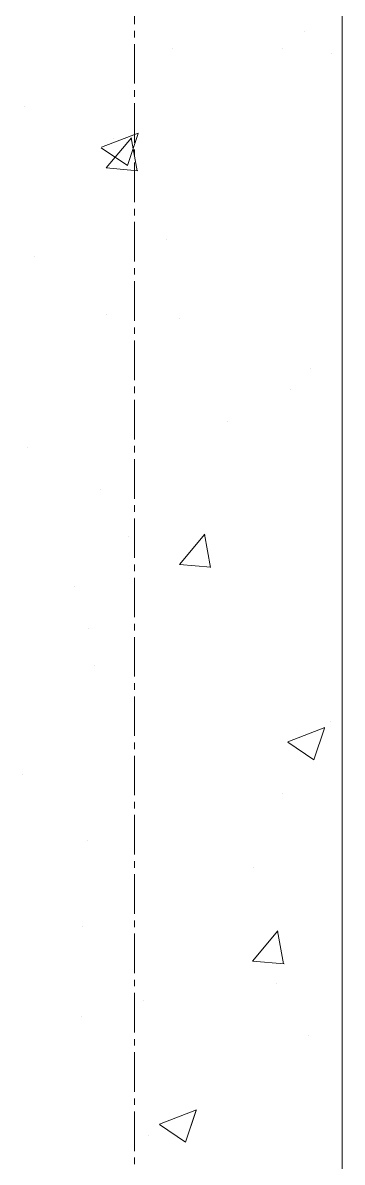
# Model space of a CAD drawing. Header units: millimetres. Extents: x 470010 to 1231400, y -134005 to 421770.
# Drawn here: x 806469 to 806623, y 160415 to 160964 of the extents above; entities that cross this region are included whole.
import ezdxf
from ezdxf.enums import TextEntityAlignment as Align

# ---------------------------------------------------------------- set-up
doc = ezdxf.new("R2010")
doc.units = ezdxf.units.MM
doc.linetypes.add('CENTER2', pattern=[28.575, 19.05, -3.175, 3.175, -3.175])
doc.layers.get('Defpoints').update_dxf_attribs({"color": 140})
doc.layers.add('АР_Стены ПЕНОблок', color=52, linetype='Continuous', lineweight=20)
doc.layers.add('АР_Штриховка', color=8, linetype='Continuous', lineweight=0)
doc.layers.add('РД_Оси_100', color=7, linetype='Continuous', lineweight=0, true_color=0x525252)
doc.styles.add('style1', font='ARIALN.TTF')

# ---------------------------------------------------------------- blocks, each defined once
blk = doc.blocks.new('СОШ_2200_АР_ОСИ_М100_28.05.24')
at = {"layer": 'РД_Оси_100', "color": 251, "linetype": 'CENTER2', "true_color": 0x636466}
blk.add_line((0, -6155), (0, 139938.679), dxfattribs=at)
blk = doc.blocks.new('A$C9108343f')
at = {"layer": 'АР_Стены ПЕНОблок', "color": 18, "linetype": 'Continuous', "lineweight": 20, "true_color": 0x000000}
blk.add_line((140904.09, 237679.49), (140904.09, 313879.49), dxfattribs=at)
at = {"layer": 'АР_Штриховка', "color": 18, "linetype": 'Continuous', "lineweight": 0, "true_color": 0x000000}
for p, q in [((140886.11, 261326.56), (140886.11, 261326.56)), ((140822.52, 261318.19), (140822.52, 261318.19)), ((140875.1, 261318.17), (140875.1, 261318.17)), ((140899.14, 261315.82), (140899.14, 261315.82)), ((140751.01, 261290.39), (140751.01, 261290.39)), ((140788.11, 261270.75), (140805.9, 261277.57)), ((140790.42, 261260.8), (140802.66, 261275.39)), ((140793.85, 261274.96), (140793.85, 261274.96)), ((140800.67, 261262.03), (140805.82, 261277.38)), ((140805.4, 261259.42), (140802.46, 261275.34)), ((140788.03, 261270.55), (140800.66, 261262.03)), ((140790.42, 261260.79), (140805.6, 261259.46)), ((140819.29, 261226.38), (140819.29, 261226.38)), ((140755.7, 261218.01), (140755.7, 261218.01)), ((140790.77, 261190.41), (140790.77, 261190.41)), ((140825.63, 261188.38), (140825.63, 261188.38)), ((140888.65, 261164.27), (140888.65, 261164.27)), ((140879.19, 261154.26), (140879.19, 261154.26)), ((140848.66, 261138.87), (140848.66, 261138.87)), ((140752.47, 261126.2), (140752.47, 261126.2)), ((140787.68, 261105.85), (140787.68, 261105.85)), ((140801.38, 261083.07), (140801.38, 261083.07)), ((140825.66, 261069.74), (140837.9, 261084.33)), ((140840.64, 261068.36), (140837.71, 261084.29)), ((140825.66, 261069.73), (140840.84, 261068.4)), ((140775.1, 261059.27), (140775.1, 261059.27)), ((140781.84, 261038.69), (140781.84, 261038.69)), ((140784.59, 261021.3), (140784.59, 261021.3)), ((140877.93, 260984.29), (140895.71, 260991.12)), ((140890.48, 260975.58), (140895.63, 260990.93)), ((140898.39, 260994.18), (140898.39, 260994.18)), ((140877.84, 260984.1), (140890.47, 260975.58)), ((140750.26, 260968.75), (140750.26, 260968.75)), ((140875.44, 260959.62), (140875.44, 260959.62)), ((140781.5, 260936.74), (140781.5, 260936.74)), ((140861.23, 260923.75), (140861.23, 260923.75)), ((140779.2, 260895.36), (140779.2, 260895.36)), ((140860.9, 260878.68), (140873.15, 260893.27)), ((140875.89, 260877.31), (140872.95, 260893.23)), ((140860.9, 260878.67), (140876.08, 260877.34)), ((140872.21, 260867.81), (140872.21, 260867.81)), ((140808.62, 260859.44), (140808.62, 260859.44)), ((140778.41, 260852.19), (140778.41, 260852.19)), ((140887.9, 260842.63), (140887.9, 260842.63)), ((140816.12, 260800.1), (140833.91, 260806.93)), ((140828.68, 260791.39), (140833.83, 260806.74)), ((140816.04, 260799.91), (140828.67, 260791.39)), ((140810.7, 260794.64), (140810.7, 260794.64))]:
    blk.add_line(p, q, dxfattribs=at)
at = {"layer": 'РД_Оси_100'}
blk.add_blockref('СОШ_2200_АР_ОСИ_М100_28.05.24', (140804.09, 223079.49), dxfattribs=at)
at = {"layer": 'Defpoints', "color": 18, "true_color": 0x000000, "style": 'style1'}
for p in [(143949.34, 316089.12), (143974.98, 281639.5), (143890.4, 273244.71), (143839.99, 264276.81), (143967.75, 254892.38), (12251.96, 104178.14), (12382.58, 96023.14)]:
    blk.add_attdef('АР-ПОМЕЩЕНИЕ:НАИМЕНОВАНИЕ', text='', height=100, dxfattribs=at).set_placement(p, align=Align.MIDDLE)
at = {"layer": 'Defpoints', "color": 18, "true_color": 0x000000, "style": 'style1', "flags": 8}
for p in [(143951.3, 279099.09), (143848.34, 269251.11), (143875.33, 260094.25), (144049.74, 250824.7), (163419.28, 238153.36), (155897.46, 237965.97), (183037.2, 237965.97), (143342.94, 237876.19)]:
    blk.add_attdef('АР-ПОМЕЩЕНИЕ:НАИМЕНОВАНИЕ', text='', height=100, dxfattribs=at).set_placement(p, align=Align.MIDDLE)

msp = doc.modelspace()

# ---------------------------------------------------------------- linework, layer by layer
at = {"layer": 'АР_Стены ПЕНОблок', "color": 18, "linetype": 'Continuous', "lineweight": 20, "true_color": 0x000000}
msp.add_line((806622.706, 137313.251), (806622.706, 213513.251), dxfattribs=at)
at = {"layer": 'АР_Штриховка', "color": 18, "linetype": 'Continuous', "lineweight": 0, "true_color": 0x000000}
for p, q in [((806506.726, 160904.503), (806524.511, 160911.33)), ((806509.028, 160894.553), (806521.273, 160909.146)), ((806519.28, 160895.787), (806524.431, 160911.136)), ((806524.013, 160893.178), (806521.076, 160909.1)), ((806506.639, 160904.311), (806519.273, 160895.789)), ((806509.028, 160894.543), (806524.21, 160893.215)), ((806544.272, 160703.496), (806556.517, 160718.089)), ((806559.256, 160702.122), (806556.319, 160718.043)), ((806544.271, 160703.486), (806559.453, 160702.158)), ((806596.538, 160618.05), (806614.323, 160624.877)), ((806609.093, 160609.334), (806614.243, 160624.683)), ((806596.451, 160617.858), (806609.086, 160609.336)), ((806579.515, 160512.44), (806591.76, 160527.033)), ((806594.499, 160511.065), (806591.562, 160526.986)), ((806579.514, 160512.43), (806594.696, 160511.101)), ((806534.736, 160433.862), (806552.521, 160440.689)), ((806547.291, 160425.146), (806552.441, 160440.495)), ((806534.649, 160433.67), (806547.284, 160425.148))]:
    msp.add_line(p, q, dxfattribs=at)

# ---------------------------------------------------------------- block references
msp.add_blockref('A$C9108343f', (665718.612, -100366.242))
at = {"layer": 'РД_Оси_100'}
msp.add_blockref('СОШ_2200_АР_ОСИ_М100_28.05.24', (806522.706, 122713.251), dxfattribs=at)

doc.saveas('drawing.dxf')
